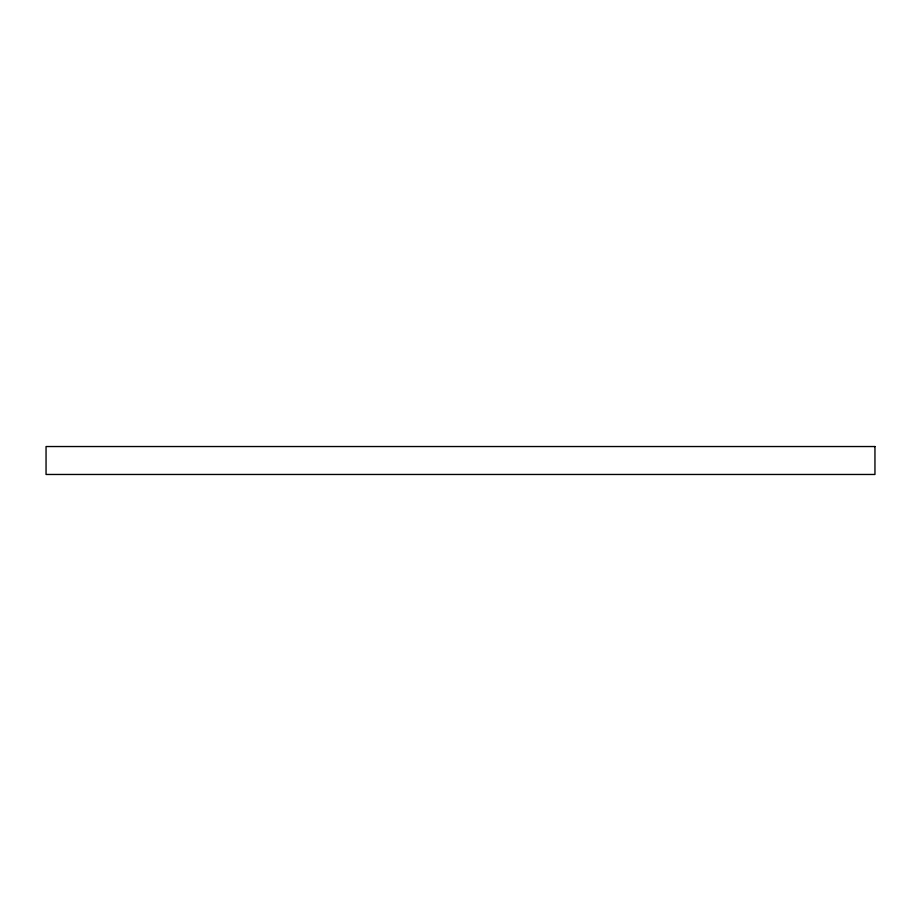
<?xml version="1.0" encoding="UTF-8"?>
<svg xmlns="http://www.w3.org/2000/svg" width="921" height="921" viewBox="0 0 921 921"><rect width="100%" height="100%" fill="white"/><g stroke="black" fill="none" stroke-linecap="round" stroke-linejoin="round"><path stroke-width="1.38" d="M874.95 446.535L46.05 446.535L46.05 474.465L874.95 474.465L874.95 446.535"/></g></svg>
